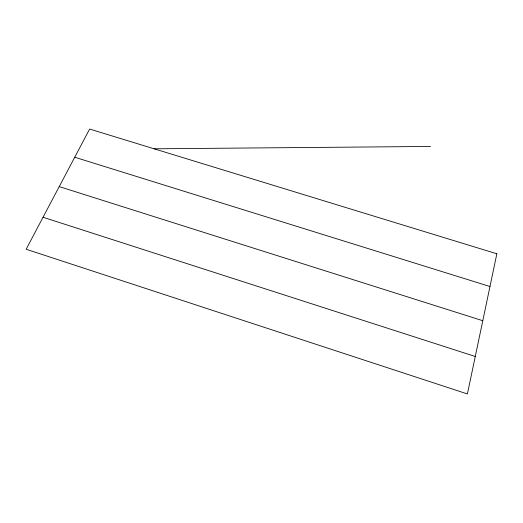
<?xml version="1.0" encoding="UTF-8"?>
<svg xmlns="http://www.w3.org/2000/svg" width="523" height="523" viewBox="0 0 523 523"><rect width="100%" height="100%" fill="white"/><g stroke="black" fill="none" stroke-linecap="round" stroke-linejoin="round"><path stroke-width="0.78" d="M154.141 148.807L430.514 146.453M74.743 157.233L489.973 286.512M59.23 186.606L482.788 320.717M43.049 217.248L475.27 356.49M496.85 253.786L467.399 393.95L26.15 249.242L89.629 129.05L496.85 253.786"/></g></svg>
